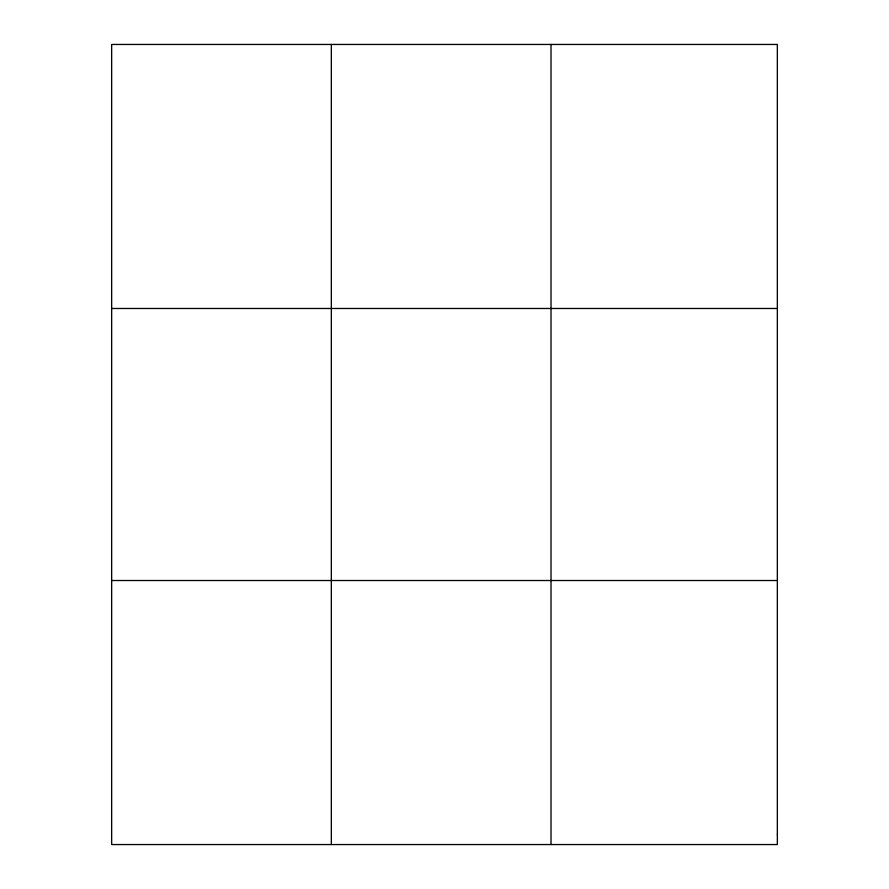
<?xml version="1.0" encoding="UTF-8"?>
<svg xmlns="http://www.w3.org/2000/svg" width="889" height="889" viewBox="0 0 889 889"><rect width="100%" height="100%" fill="white"/><g stroke="black" fill="none" stroke-linecap="round" stroke-linejoin="round"><path stroke-width="1.33" d="M331.33 44.45L331.33 844.55M551.013 44.45L551.013 844.55M111.658 308.483L777.342 308.483M111.658 580.517L777.342 580.517M777.342 834.393L777.342 844.55L111.658 844.55L111.658 44.45L777.342 44.45L777.342 834.393"/></g></svg>
